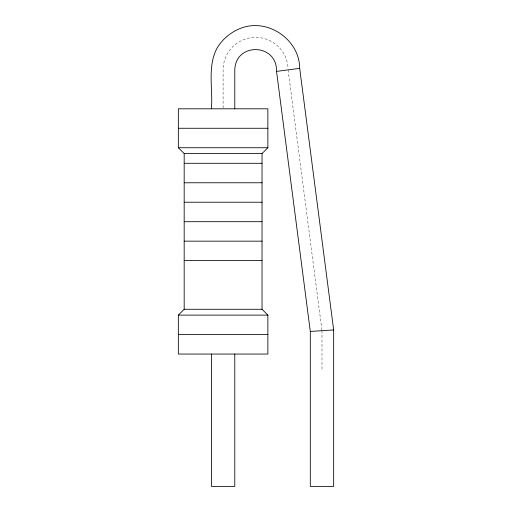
<?xml version="1.0" encoding="UTF-8"?>
<svg xmlns="http://www.w3.org/2000/svg" width="512" height="512" viewBox="0 0 512 512"><rect width="100%" height="100%" fill="white"/><g stroke="black" fill="none" stroke-linecap="round" stroke-linejoin="round"><path stroke-width="0.38" stroke-dasharray="2.56 1.92" d="M288.109 69.882L321.882 329.901M321.984 330.694L321.984 369.619M223.104 108.013L223.104 69.882A32.499 32.499 0 0 1 254.842 37.389A32.499 32.499 0 0 1 288.07 68.346"/><path stroke-width="0.77" d="M262.035 153.574L267.872 147.738L267.872 108.806L178.342 108.806L178.342 147.738L184.179 153.574L184.179 309.28L178.342 315.123L178.342 354.048L267.872 354.048L267.872 315.123L262.035 309.28L262.035 153.574L184.179 153.574M276.531 71.392L299.686 68.365L333.658 329.939L333.658 486.4L310.304 486.4L310.304 331.45L276.531 71.392C277.357 42.886 234.739 42.067 234.784 70.643L234.784 108.806M310.304 331.45L333.658 329.939M178.342 128.269L267.872 128.269M178.342 147.738L267.872 147.738M184.179 163.302L262.035 163.302M184.179 182.771L262.035 182.771M184.179 202.234L262.035 202.234M184.179 221.696L262.035 221.696M184.179 241.158L262.035 241.158M184.179 260.621L262.035 260.621M184.179 309.28L262.035 309.28M178.342 315.123L267.872 315.123M178.342 334.586L267.872 334.586M299.686 68.365C299.597 40.877 270.445 19.558 244.147 27.11C232.954 30.458 223.392 37.792 217.261 47.738C207.066 66.464 213.043 88.576 211.43 108.806M234.784 354.048L234.784 486.4L211.43 486.4L211.43 354.048"/></g></svg>
